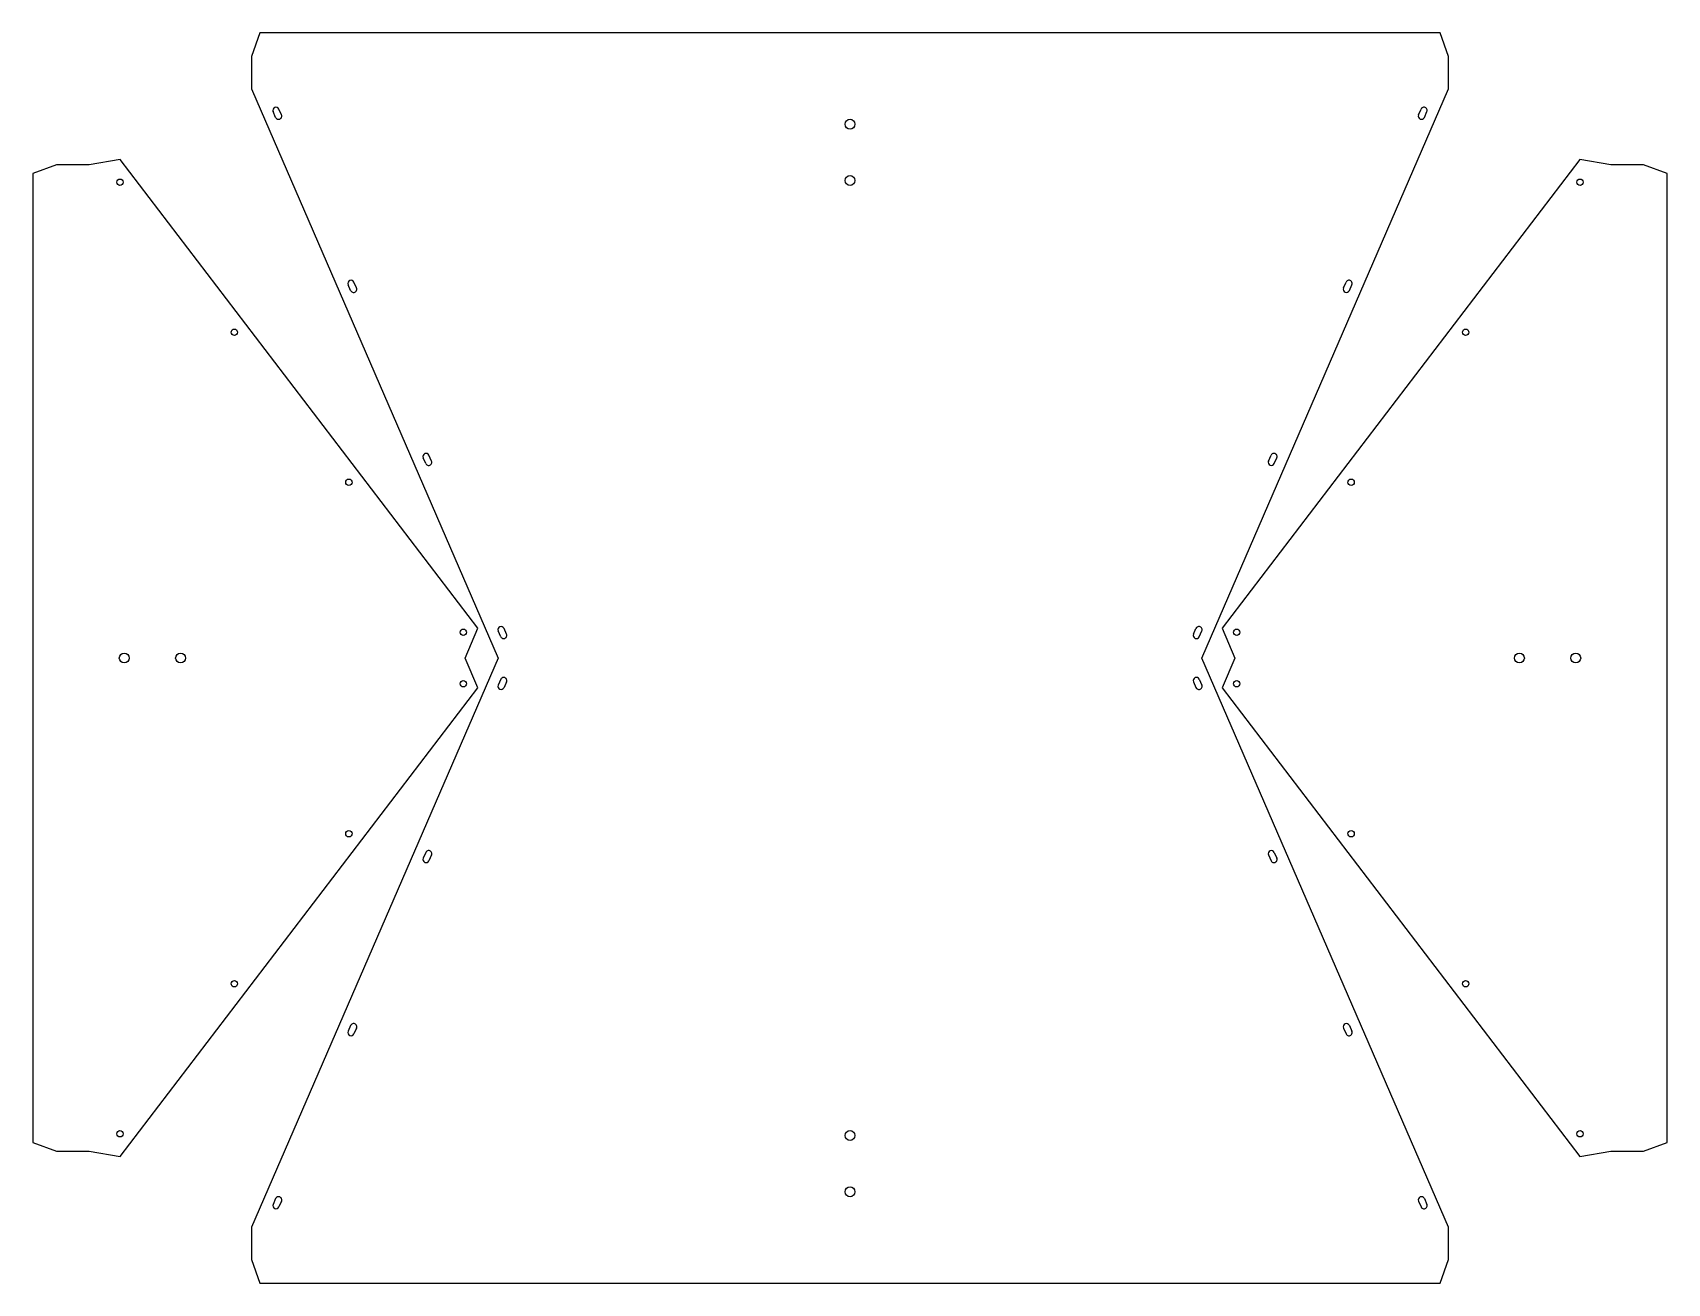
# Model space of a CAD drawing. Header units: millimetres. Extents: x -155 to 1005, y -444 to 444.
import ezdxf

# ---------------------------------------------------------------- set-up
doc = ezdxf.new("R2010")
doc.units = ezdxf.units.MM

msp = doc.modelspace()

# ---------------------------------------------------------------- linework, layer by layer
for p, q in [((6, 444.1492), (0, 427.1492)), ((844, 444.1492), (6, 444.1492)), ((850, 427.1492), (844, 444.1492)), ((0, 427.1492), (0, 404.1492)), ((850, 404.1492), (850, 427.1492)), ((0, 404.1492), (175.1098, 0)), ((674.8902, 0), (850, 404.1492)), ((17.181, 383.9895), (15.392, 388.1186)), ((21.3101, 385.7785), (19.521, 389.9076)), ((828.6899, 385.7785), (830.479, 389.9076)), ((832.819, 383.9895), (834.608, 388.1186)), ((-138.3109, 350.2165), (-155.3109, 344.2165)), ((-115.3109, 350.2165), (-138.3109, 350.2165)), ((-93.1393, 354.126), (-115.3109, 350.2165)), ((160.7268, 21.2755), (-93.1393, 354.126)), ((943.1393, 354.126), (689.2732, 21.2755)), ((965.3109, 350.2165), (943.1393, 354.126)), ((988.3109, 350.2165), (965.3109, 350.2165)), ((1005.3109, 344.2165), (988.3109, 350.2165)), ((-155.3109, 344.2165), (-155.3109, -344.2165)), ((1005.3109, -344.2165), (1005.3109, 344.2165)), ((74.584, 262.8237), (72.7949, 266.9528)), ((775.416, 262.8237), (777.2051, 266.9528)), ((70.4549, 261.0346), (68.6658, 265.1637)), ((779.5451, 261.0346), (781.3342, 265.1637)), ((123.7288, 138.0798), (121.9397, 142.2089)), ((127.8578, 139.8688), (126.0688, 143.9979)), ((722.1422, 139.8688), (723.9312, 143.9979)), ((726.2712, 138.0798), (728.0603, 142.2089)), ((151.8004, 0), (160.7268, 21.2755)), ((177.0026, 15.1249), (175.2136, 19.254)), ((181.1317, 16.914), (179.3427, 21.0431)), ((668.8683, 16.914), (670.6573, 21.0431)), ((672.9974, 15.1249), (674.7864, 19.254)), ((689.2732, 21.2755), (698.1996, 0)), ((175.1098, 0), (0, -404.1492)), ((160.7268, -21.2755), (151.8004, 0)), ((850, -404.1492), (674.8902, 0)), ((698.1996, 0), (689.2732, -21.2755)), ((-93.1393, -354.126), (160.7268, -21.2755)), ((177.0026, -15.1249), (175.2136, -19.254)), ((181.1317, -16.914), (179.3427, -21.0431)), ((668.8683, -16.914), (670.6573, -21.0431)), ((672.9974, -15.1249), (674.7864, -19.254)), ((689.2732, -21.2755), (943.1393, -354.126)), ((123.7288, -138.0798), (121.9397, -142.2089)), ((726.2712, -138.0798), (728.0603, -142.2089)), ((127.8578, -139.8688), (126.0688, -143.9979)), ((722.1422, -139.8688), (723.9312, -143.9979)), ((70.4549, -261.0346), (68.6658, -265.1637)), ((74.584, -262.8237), (72.7949, -266.9528)), ((775.416, -262.8237), (777.2051, -266.9528)), ((779.5451, -261.0346), (781.3342, -265.1637)), ((-155.3109, -344.2165), (-138.3109, -350.2165)), ((988.3109, -350.2165), (1005.3109, -344.2165)), ((-138.3109, -350.2165), (-115.3109, -350.2165)), ((-115.3109, -350.2165), (-93.1393, -354.126)), ((943.1393, -354.126), (965.3109, -350.2165)), ((965.3109, -350.2165), (988.3109, -350.2165)), ((17.181, -383.9895), (15.392, -388.1186)), ((21.3101, -385.7785), (19.521, -389.9076)), ((828.6899, -385.7785), (830.479, -389.9076)), ((832.819, -383.9895), (834.608, -388.1186)), ((0, -404.1492), (0, -427.1492)), ((850, -427.1492), (850, -404.1492)), ((0, -427.1492), (6, -444.1492)), ((844, -444.1492), (850, -427.1492)), ((6, -444.1492), (844, -444.1492))]:
    msp.add_line(p, q)
for centre, radius in [((425, 379.1492), 3.5), ((-93.3637, 337.9305), 2.25), ((425, 339.1492), 3.5), ((943.3637, 337.9305), 2.25), ((-12.1001, 231.3837), 2.25), ((862.1001, 231.3837), 2.25), ((69.1635, 124.8369), 2.25), ((780.8365, 124.8369), 2.25), ((150.4271, 18.2901), 2.25), ((699.5729, 18.2901), 2.25), ((-90.3109, 0), 3.5), ((-50.3109, 0), 3.5), ((900.3109, 0), 3.5), ((940.3109, 0), 3.5), ((150.4271, -18.2901), 2.25), ((699.5729, -18.2901), 2.25), ((69.1635, -124.8369), 2.25), ((780.8365, -124.8369), 2.25), ((-12.1001, -231.3837), 2.25), ((862.1001, -231.3837), 2.25), ((-93.3637, -337.9305), 2.25), ((425, -339.1492), 3.5), ((943.3637, -337.9305), 2.25), ((425, -379.1492), 3.5)]:
    msp.add_circle(centre, radius)
for centre, start, end in [((17.4565, 389.0131), 23.4261, 203.4261), ((19.2455, 384.884), 203.4261, 23.4261), ((830.7545, 384.884), 156.5739, 336.5739), ((832.5435, 389.0131), 336.5739, 156.5739), ((70.7304, 266.0582), 23.4261, 203.4261), ((779.2696, 266.0582), 336.5739, 156.5739), ((72.5194, 261.9291), 203.4261, 23.4261), ((777.4806, 261.9291), 156.5739, 336.5739), ((124.0042, 143.1034), 23.4261, 203.4261), ((125.7933, 138.9743), 203.4261, 23.4261), ((724.2067, 138.9743), 156.5739, 336.5739), ((725.9958, 143.1034), 336.5739, 156.5739), ((177.2781, 20.1485), 23.4261, 203.4261), ((179.0672, 16.0195), 203.4261, 23.4261), ((670.9328, 16.0195), 156.5739, 336.5739), ((672.7219, 20.1485), 336.5739, 156.5739), ((177.2781, -20.1485), 156.5739, 336.5739), ((179.0672, -16.0195), 336.5739, 156.5739), ((670.9328, -16.0195), 23.4261, 203.4261), ((672.7219, -20.1485), 203.4261, 23.4261), ((125.7933, -138.9743), 336.5739, 156.5739), ((724.2067, -138.9743), 23.4261, 203.4261), ((124.0042, -143.1034), 156.5739, 336.5739), ((725.9958, -143.1034), 203.4261, 23.4261), ((70.7304, -266.0582), 156.5739, 336.5739), ((72.5194, -261.9291), 336.5739, 156.5739), ((777.4806, -261.9291), 23.4261, 203.4261), ((779.2696, -266.0582), 203.4261, 23.4261), ((19.2455, -384.884), 336.5739, 156.5739), ((830.7545, -384.884), 23.4261, 203.4261), ((17.4565, -389.0131), 156.5739, 336.5739), ((832.5435, -389.0131), 203.4261, 23.4261)]:
    msp.add_arc(centre, 2.25, start, end)

doc.saveas('drawing.dxf')
